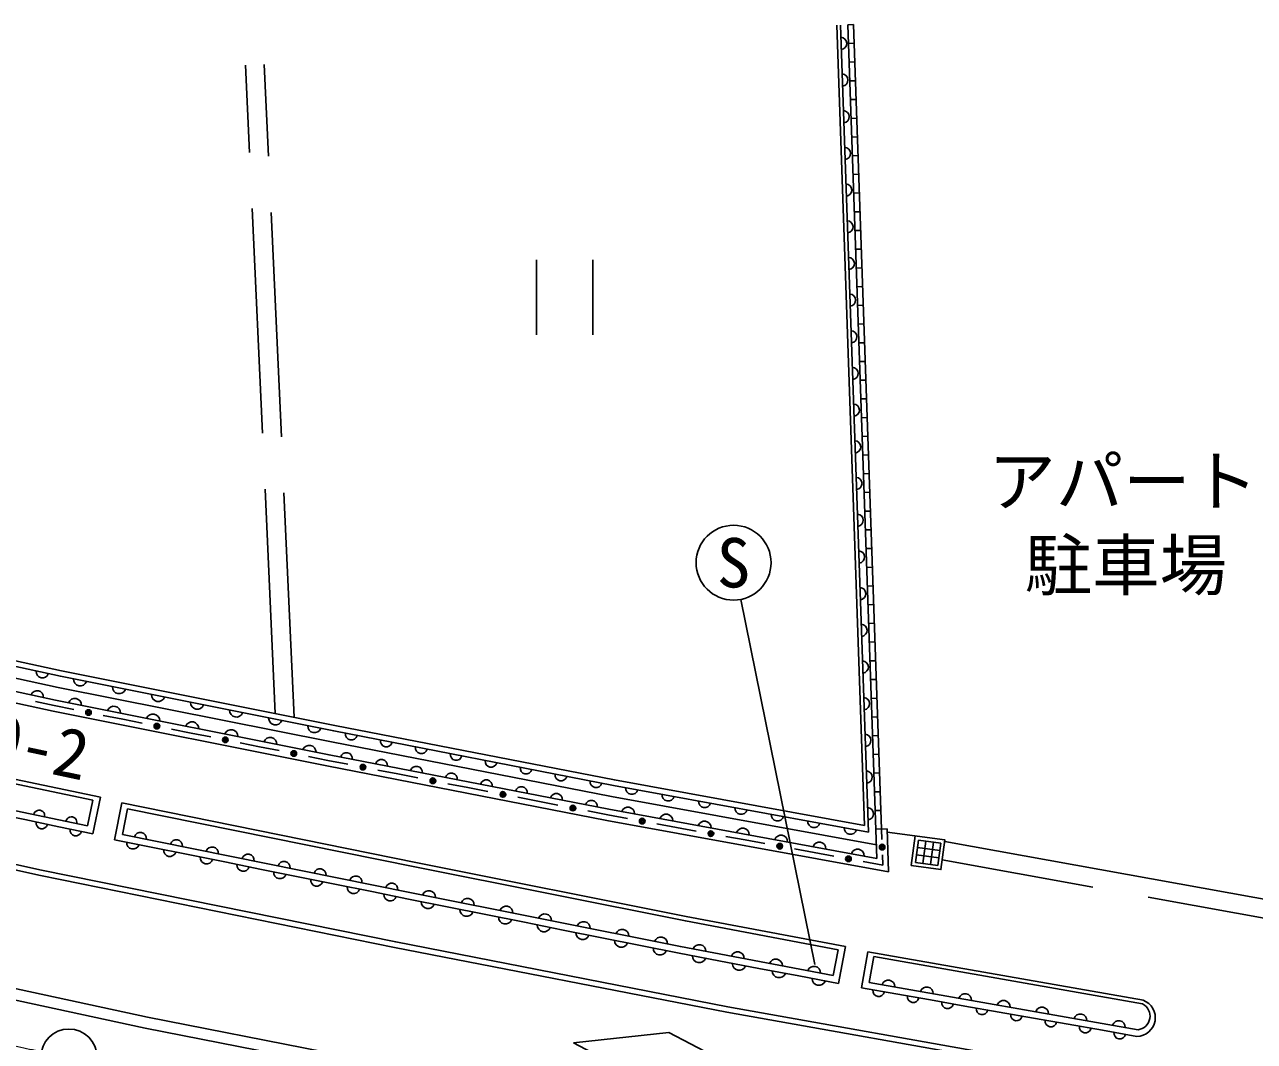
# Model space of a CAD drawing. Units: millimetres, scale not verified. Extents: x 40000 to 680000, y 20000 to 380000.
# Drawn here: x 170432 to 203262, y 285914 to 313070 of the extents above; entities that cross this region are included whole.
import ezdxf
from ezdxf.enums import TextEntityAlignment as Align

# ---------------------------------------------------------------- set-up
doc = ezdxf.new("R2010")
doc.units = ezdxf.units.MM
doc.header["$LTSCALE"] = 1000
doc.linetypes.add('CHAIN', pattern=[18.5, 12, -1.5, 3.5, -1.5])
doc.linetypes.add('DASHED', pattern=[7.5, 6, -1.5])
for name, color, linetype, lineweight in [('M-BGD', 7, 'Continuous', 25), ('M-BGD-EXST', 7, 'Continuous', 25), ('M-BMK', 2, 'CHAIN', 13), ('M-BMK-SRVR', 3, 'Continuous', 25), ('M-STR-STRC', 7, 'Continuous', 25)]:
    doc.layers.add(name, color=color, linetype=linetype, lineweight=lineweight)
doc.layers.add('M-BMK-HTXT', color=7, linetype='Continuous')
doc.styles.add('ＭＳ ゴシック', font='')
doc.styles.get('ＭＳ ゴシック').set_extended_font_data('MS Gothic')

msp = doc.modelspace()

# ---------------------------------------------------------------- linework, layer by layer
at = {"layer": 'M-BGD'}
for p, q in [((192854, 291677), (192111, 313054)), ((192960, 291505), (192211, 313058)), ((192561, 313070), (192411, 313065)), ((193185, 290803), (192411, 313065)), ((193308, 291584), (192561, 313070)), ((192578, 312570), (192428, 312565)), ((192596, 312071), (192446, 312065)), ((192613, 311571), (192463, 311566)), ((192630, 311071), (192481, 311066)), ((192648, 310572), (192498, 310566)), ((192665, 310072), (192515, 310067)), ((192683, 309572), (192533, 309567)), ((192700, 309072), (192550, 309067)), ((192717, 308573), (192567, 308568)), ((192735, 308073), (192585, 308068)), ((192752, 307573), (192602, 307568)), ((192769, 307074), (192619, 307069)), ((192787, 306574), (192637, 306569)), ((192804, 306074), (192654, 306069)), ((192821, 305575), (192672, 305570)), ((192839, 305075), (192689, 305070)), ((192856, 304575), (192706, 304570)), ((192874, 304076), (192724, 304070)), ((192891, 303576), (192741, 303571)), ((192908, 303076), (192758, 303071)), ((192926, 302577), (192776, 302571)), ((192943, 302077), (192793, 302072)), ((192960, 301577), (192811, 301572)), ((192978, 301078), (192828, 301072)), ((192995, 300578), (192845, 300573)), ((193013, 300078), (192863, 300073)), ((193030, 299579), (192880, 299573)), ((193047, 299079), (192897, 299074)), ((193065, 298579), (192915, 298574)), ((193082, 298080), (192932, 298074)), ((193099, 297580), (192949, 297575)), ((193117, 297080), (192967, 297075)), ((193134, 296581), (192984, 296575)), ((193151, 296081), (193002, 296076)), ((193169, 295581), (193019, 295576)), ((171224, 294881), (170725, 294989)), ((171224, 294881), (171746, 294776)), ((193186, 295081), (193036, 295076)), ((173051, 294516), (172529, 294620)), ((173051, 294516), (173573, 294411)), ((193204, 294582), (193054, 294577)), ((174877, 294150), (174355, 294255)), ((174877, 294150), (175399, 294046)), ((176703, 293785), (176182, 293890)), ((193221, 294082), (193071, 294077)), ((176703, 293785), (177225, 293681)), ((178530, 293420), (178008, 293525)), ((193238, 293582), (193088, 293577)), ((178530, 293420), (179064, 293316)), ((180398, 293056), (179864, 293160)), ((180398, 293056), (180932, 292952)), ((193256, 293083), (193106, 293078)), ((182266, 292693), (181733, 292797)), ((182266, 292693), (182800, 292589)), ((193273, 292583), (193123, 292578)), ((172111, 291671), (172254, 292357)), ((172251, 291458), (172455, 292437)), ((173030, 292282), (172832, 291301)), ((184135, 292329), (183601, 292433)), ((184135, 292329), (184668, 292225)), ((170438, 291836), (169531, 292025)), ((173183, 292128), (173044, 291442)), ((186003, 291965), (185469, 292069)), ((186003, 291965), (186527, 291869)), ((193290, 292083), (193141, 292078)), ((171344, 291647), (170438, 291836)), ((172251, 291458), (171344, 291647)), ((187837, 291629), (187313, 291725)), ((187837, 291629), (188362, 291533)), ((193458, 291589), (193158, 291579)), ((193318, 291309), (193309, 291584)), ((193497, 290441), (193458, 291589)), ((173813, 291103), (172832, 291301)), ((189672, 291294), (189148, 291390)), ((189672, 291294), (190196, 291198)), ((194103, 290610), (194210, 291401)), ((194216, 290696), (194296, 291289)), ((194296, 291289), (194889, 291208)), ((194413, 290669), (194494, 291262)), ((194611, 290642), (194691, 291235)), ((194889, 291208), (194809, 290615)), ((206419, 289189), (194996, 291257)), ((174794, 290905), (173813, 291103)), ((175775, 290707), (174794, 290905)), ((191507, 290958), (190982, 291054)), ((191507, 290958), (192031, 290862)), ((193341, 290622), (193332, 290897)), ((194835, 290813), (194242, 290893)), ((194862, 291011), (194269, 291091)), ((176755, 290508), (175775, 290707)), ((193341, 290622), (192817, 290718)), ((194809, 290615), (194216, 290696)), ((177736, 290310), (176755, 290508)), ((178717, 290112), (177736, 290310)), ((179698, 289913), (178717, 290112)), ((180679, 289715), (179698, 289913)), ((181711, 289508), (180679, 289715)), ((182743, 289302), (181711, 289508)), ((183775, 289095), (182743, 289302)), ((184808, 288889), (183775, 289095)), ((185840, 288682), (184808, 288889)), ((186872, 288475), (185840, 288682)), ((187904, 288269), (186872, 288475)), ((188969, 288067), (187904, 288269)), ((192020, 287673), (192150, 288360)), ((192163, 287462), (192349, 288445)), ((192942, 288310), (192772, 287345)), ((192942, 288310), (200297, 287013)), ((190034, 287865), (188969, 288067)), ((193102, 288180), (192980, 287491)), ((193102, 288180), (200279, 286915)), ((191098, 287664), (190034, 287865)), ((192163, 287462), (191098, 287664)), ((193691, 287183), (192772, 287345)), ((192980, 287491), (200158, 286225)), ((194611, 287020), (193691, 287183)), ((195530, 286858), (194611, 287020)), ((196449, 286696), (195530, 286858)), ((197368, 286534), (196449, 286696)), ((198288, 286372), (197368, 286534)), ((199207, 286210), (198288, 286372)), ((200126, 286048), (199207, 286210))]:
    msp.add_line(p, q, dxfattribs=at)
at = {"layer": 'M-BGD', "linetype": 'DASHED'}
for p, q in [((177125, 294670), (176330, 311983)), ((177630, 294569), (176830, 312006)), ((206330, 288697), (194929, 290761))]:
    msp.add_line(p, q, dxfattribs=at)
at = {"layer": 'M-BGD'}
for points in [[(162665, 297559), (171388, 295664), (178685, 294205), (186151, 292751), (192960, 291505)], [(162698, 297706), (171418, 295811), (178714, 294352), (186179, 292899), (192854, 291677)], [(162599, 297267), (171326, 295370), (178627, 293911), (186096, 292456), (193172, 291162)], [(162522, 296925), (171255, 295028), (178559, 293567), (186031, 292112), (193185, 290803)], [(162456, 296632), (171194, 294734), (178501, 293273), (185975, 291818), (193497, 290441)], [(153854, 295695), (157270, 294913), (163269, 293556), (168662, 292390), (172111, 291671)], [(163420, 294240), (168807, 293074), (172254, 292357)], [(163446, 294357), (168832, 293192), (172455, 292437)], [(173030, 292282), (180876, 290695), (188095, 289250), (192349, 288445)], [(173183, 292128), (180852, 290578), (188072, 289132), (192150, 288360)], [(173044, 291442), (180714, 289892), (187939, 288445), (192020, 287673)], [(193461, 291503), (195001, 291294), (194894, 290503), (194103, 290610)]]:
    msp.add_lwpolyline(points, dxfattribs=at)
for centre, radius in [((172138, 294698), 75), ((172138, 294698), 49.5), ((172138, 294698), 24.5), ((173964, 294333), 75), ((173964, 294333), 49.5), ((173964, 294333), 24.5), ((175790, 293968), 75), ((175790, 293968), 49.5), ((175790, 293968), 24.5), ((177617, 293603), 75), ((177617, 293603), 49.5), ((177617, 293603), 24.5), ((179464, 293238), 75), ((179464, 293238), 49.5), ((179464, 293238), 24.5), ((181332, 292875), 75), ((181332, 292875), 49.5), ((181332, 292875), 24.5), ((183201, 292511), 75), ((183201, 292511), 49.5), ((183201, 292511), 24.5), ((185069, 292147), 75), ((185069, 292147), 49.5), ((185069, 292147), 24.5), ((186920, 291797), 75), ((186920, 291797), 49.5), ((186920, 291797), 24.5), ((188755, 291462), 75), ((188755, 291462), 49.5), ((188755, 291462), 24.5), ((190589, 291126), 75), ((190589, 291126), 49.5), ((190589, 291126), 24.5), ((193325, 291103), 75), ((193325, 291103), 49.5), ((193325, 291103), 24.5), ((192424, 290790), 75), ((192424, 290790), 49.5), ((192424, 290790), 24.5)]:
    msp.add_circle(centre, radius, dxfattribs=at)
for centre, radius, start, end in [((192214, 312567), 164, 276.8794, 87.1037), ((192248, 311588), 164, 276.8794, 87.1037), ((192282, 310608), 164, 276.8794, 87.1037), ((192316, 309628), 164, 276.8794, 87.1037), ((192350, 308649), 164, 276.8794, 87.1037), ((192384, 307669), 164, 276.8794, 87.1037), ((192419, 306689), 164, 276.8794, 87.1037), ((192453, 305710), 164, 276.8792, 87.1022), ((192487, 304730), 164, 276.8792, 87.1022), ((192521, 303751), 164, 276.8792, 87.1022), ((192555, 302771), 164, 276.8774, 87.104), ((192589, 301791), 164, 276.8774, 87.104), ((192623, 300812), 164, 276.8774, 87.104), ((192657, 299832), 164, 276.8774, 87.104), ((192691, 298852), 164, 276.8774, 87.104), ((192725, 297873), 164, 276.8774, 87.104), ((192759, 296893), 164, 276.8774, 87.104), ((170907, 295785), 166, 173.267, 342.2159), ((192793, 295913), 164, 276.8776, 87.1032), ((171915, 295589), 180, 178.1904, 339.1969), ((170766, 295117), 166, 353.3651, 162.1167), ((172957, 295380), 180, 178.1902, 339.1988), ((174000, 295172), 180, 178.1904, 339.1986), ((171771, 294894), 180, 358.2437, 159.1449), ((172814, 294685), 180, 358.2429, 159.1458), ((175042, 294964), 180, 178.1902, 339.1971), ((192827, 294934), 164, 276.8776, 87.1032), ((173858, 294477), 180, 358.2437, 159.1449), ((176084, 294755), 180, 178.1904, 339.1986), ((177127, 294547), 180, 178.1902, 339.1988), ((174901, 294268), 180, 358.2437, 159.1449), ((175944, 294060), 180, 358.2429, 159.1458), ((178169, 294338), 180, 178.1904, 339.1986), ((176988, 293851), 180, 358.2437, 159.1449), ((179153, 294123), 159, 172.1298, 345.8328), ((180086, 293941), 159, 172.1317, 345.8309), ((192861, 293954), 164, 276.8776, 87.1032), ((178031, 293642), 180, 358.2437, 159.1449), ((179024, 293468), 159, 352.1713, 165.7907), ((181020, 293759), 159, 172.1289, 345.8338), ((181953, 293578), 159, 172.1298, 345.8328), ((179958, 293286), 159, 352.1713, 165.7925), ((180892, 293104), 159, 352.1692, 165.7928), ((182886, 293396), 159, 172.1317, 345.8309), ((183820, 293214), 159, 172.1298, 345.8328), ((181826, 292922), 159, 352.1713, 165.7925), ((182760, 292740), 159, 352.1704, 165.7936), ((184753, 293032), 159, 172.1296, 345.8329), ((185686, 292851), 159, 172.1308, 345.8319), ((192895, 292974), 164, 276.8776, 87.1032), ((183694, 292558), 159, 352.1713, 165.7907), ((184628, 292377), 159, 352.1713, 165.7925), ((186641, 292677), 166, 175.0177, 344.2437), ((185562, 292195), 159, 352.1694, 165.7926), ((187613, 292499), 166, 175.016, 344.2454), ((188586, 292322), 166, 175.0158, 344.2456), ((170819, 291944), 147, 347.0057, 169.4699), ((171681, 291764), 147, 347.0057, 169.4699), ((186537, 291994), 175, 357.8314, 161.4308), ((187559, 291807), 175, 357.8293, 161.4329), ((189559, 292144), 166, 175.0166, 344.2445), ((190531, 291966), 166, 175.0179, 344.2452), ((192929, 291995), 164, 276.8776, 87.1032), ((170892, 291746), 154, 169.8722, 346.6039), ((171799, 291557), 154, 169.8722, 346.6039), ((188581, 291620), 175, 357.8295, 161.431), ((189603, 291433), 175, 357.8312, 161.431), ((191504, 291788), 166, 175.0177, 344.2454), ((192477, 291610), 166, 175.0179, 344.2435), ((173326, 291220), 168, 174.6324, 342.5098), ((173521, 291332), 164, 353.3338, 163.8079), ((174480, 291138), 164, 353.3338, 163.8079), ((190625, 291246), 175, 357.8287, 161.4337), ((191647, 291059), 175, 357.8295, 161.431), ((174307, 291021), 168, 174.6324, 342.5081), ((175438, 290944), 164, 353.3331, 163.8087), ((176397, 290750), 164, 353.3357, 163.8077), ((192669, 290872), 175, 357.8312, 161.431), ((175288, 290823), 168, 174.6341, 342.5081), ((176269, 290625), 168, 174.6324, 342.5098), ((177356, 290557), 164, 353.3357, 163.8077), ((177249, 290426), 168, 174.6324, 342.5098), ((178230, 290228), 168, 174.6324, 342.5098), ((178315, 290363), 164, 353.3338, 163.8079), ((179273, 290169), 164, 353.3338, 163.8079), ((179211, 290030), 168, 174.6322, 342.51), ((180232, 289975), 164, 353.335, 163.8068), ((181225, 289761), 178, 357.6128, 159.7446), ((180192, 289832), 168, 174.6331, 342.509), ((181200, 289639), 178, 177.6225, 339.7365), ((182257, 289555), 178, 357.6128, 159.7446), ((182232, 289432), 178, 177.6218, 339.7373), ((183289, 289348), 178, 357.6146, 159.7444), ((184321, 289141), 178, 357.6144, 159.7446), ((183265, 289226), 178, 177.6225, 339.7365), ((184297, 289019), 178, 177.6218, 339.7373), ((185353, 288935), 178, 357.6146, 159.7444), ((185329, 288812), 178, 177.6225, 339.7365), ((186361, 288606), 178, 177.6218, 339.7373), ((186385, 288728), 178, 357.6146, 159.7444), ((187417, 288522), 178, 357.6146, 159.7444), ((187394, 288399), 178, 177.6225, 339.7365), ((188444, 288324), 175, 357.4485, 161.1128), ((189464, 288131), 175, 357.4511, 161.1102), ((188443, 288201), 184, 179.8592, 338.7026), ((189508, 287999), 184, 179.8592, 338.7026), ((190485, 287938), 175, 357.4504, 161.111), ((190572, 287798), 184, 179.8593, 338.7009), ((191505, 287745), 175, 357.4486, 161.1112), ((191637, 287596), 184, 179.8593, 338.7009), ((193233, 287269), 156, 172.0929, 347.9087), ((193489, 287375), 175, 358.3179, 161.6843), ((194514, 287194), 175, 358.3179, 161.6843), ((194152, 287107), 156, 172.0929, 347.9087), ((195071, 286945), 156, 172.0929, 347.9087), ((195539, 287014), 175, 358.3179, 161.6843), ((196565, 286833), 175, 358.3179, 161.6843), ((200117, 286547), 499, 271.0757, 68.9255), ((195991, 286783), 156, 172.0929, 347.9087), ((196910, 286621), 156, 172.0929, 347.9087), ((197590, 286652), 175, 358.3179, 161.6843), ((198615, 286471), 175, 358.3169, 161.6835), ((200107, 286589), 368, 277.8527, 62.1484), ((197829, 286459), 156, 172.0929, 347.9087), ((198748, 286297), 156, 172.0929, 347.9087), ((199641, 286291), 175, 358.3161, 161.6845), ((199668, 286135), 156, 172.0931, 347.9085)]:
    msp.add_arc(centre, radius, start, end, dxfattribs=at)
at = {"layer": 'M-BGD-EXST'}
for p, q in [((184097, 306783), (184097, 304783)), ((185597, 306783), (185597, 304783)), ((189556, 297718), (191526, 287967))]:
    msp.add_line(p, q, dxfattribs=at)
msp.add_circle((189358, 298698), 1000, dxfattribs=at)
at = {"layer": 'M-BMK'}
msp.add_arc((226527, 555599), 275629, 254.07907, 258.35236, dxfattribs=at)
at = {"layer": 'M-BMK-SRVR'}
msp.add_circle((171614, 285495), 750, dxfattribs=at)
at = {"layer": 'M-STR-STRC'}
for points in [[(135451, 295527), (143103, 293599), (151641, 291510), (162595, 288963), (173715, 286562), (183127, 284710), (190907, 283247), (198882, 281896), (207067, 280702), (215192, 279789)], [(135377, 295236), (143031, 293308), (151571, 291218), (162530, 288670), (173654, 286268), (183070, 284415), (190854, 282952), (198835, 281599), (207029, 280405), (215161, 279490)], [(230077, 284950), (229470, 283826), (228693, 283008), (227492, 282348), (226257, 282035), (224243, 282186), (218566, 282705), (211934, 283433), (204194, 284305), (196989, 285452), (189209, 286840), (180338, 288569), (170885, 290491), (162874, 292259)], [(223782, 282078), (218551, 282556), (211918, 283284), (204174, 284156), (196964, 285305), (189182, 286692), (180309, 288422), (170854, 290345), (162842, 292113)]]:
    msp.add_lwpolyline(points, dxfattribs=at)
msp.add_lwpolyline([(185089, 285879), (187634, 286154), (189946, 284943), (187365, 284673)], close=True, dxfattribs=at)

# ---------------------------------------------------------------- texts
at = {"layer": 'M-BGD-EXST', "style": 'ＭＳ ゴシック'}
msp.add_text('S', height=1320, dxfattribs=at).set_placement((189358, 298698), align=Align.MIDDLE_CENTER)
at = {"layer": 'M-BMK-HTXT', "style": 'ＭＳ ゴシック'}
for s, p in [('アパート', (199761, 300878)), ('駐車場', (199833, 298633))]:
    msp.add_text(s, height=1320, dxfattribs=at).set_placement(p, align=Align.MIDDLE_CENTER)
at = {"layer": 'M-BMK-SRVR', "style": 'ＭＳ ゴシック'}
msp.add_text('190-3-0-2', height=1320, rotation=347.984, dxfattribs=at).set_placement((168169, 294364), align=Align.MIDDLE_CENTER)

doc.saveas('drawing.dxf')
